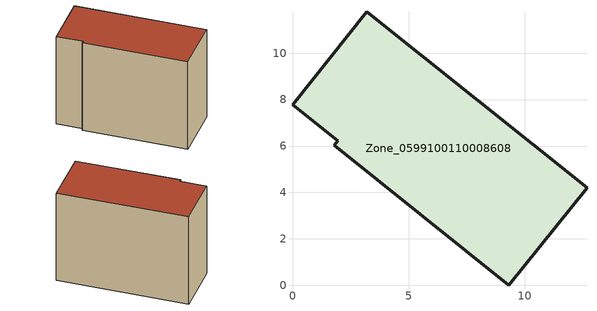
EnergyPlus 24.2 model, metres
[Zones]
Zone_0599100110008608
 floor ground (C_G): 1.8,6.04 1.94,6.22 0,7.77 3.21,11.79 12.68,4.21 9.32,0 z0.68
 wall outside (C_F): 1.94,6.22 1.8,6.04 9.32,0 12.68,4.21 3.21,11.79 0,7.77 1.94,6.22 z0.68:9.73
 roof outside (C_R): 3.21,11.79 0,7.77 1.94,6.22 1.8,6.04 9.32,0 12.68,4.21 z9.73
[BUILDING]
Pand.0599100110008608: North Axis=0; Terrain=City; Loads Convergence Tolerance Value=0.04; Temperature Convergence Tolerance Value=0.4; Solar Distribution=FullExterior; Maximum Number of Warmup Days=25; Minimum Number of Warmup Days=1
[Site:Location]
Rotterdam.The.Hague.AP_ZH_NLD Design_Conditions: Latitude=51.96; Longitude=4.45; Time Zone=1; Elevation=-4.5
[SITE:GROUNDTEMPERATURE:BUILDINGSURFACE]
18, 18, 18, 18, 18, 18, 18, 18, 18, 18, 18, 18
[MATERIAL] Thermal Absorptance=0.9; Solar Absorptance=0.7; Visible Absorptance=0.7
Name | Roughness | Thickness | Conductivity | Density | Specific Heat
G.TI.2015-2018 | MediumSmooth | 0.15 | 0.0428571 | 540 | 1210
F.TI.2015-2018 | Rough | 0.3 | 0.0666667 | 1920 | 840
R.TI.2015-2018 | MediumRough | 0.2 | 0.0333333 | 1500 | 1000
[CONSTRUCTION]
C_G: G.TI.2015-2018
C_F: F.TI.2015-2018
C_R: R.TI.2015-2018
[ZONE]
Zone_0599100110008608: Type=1; Multiplier=1; Ceiling Height=Autocalculate; Volume=Autocalculate; Floor Area=autocalculate; Part of Total Floor Area=Yes
[ZONEINFILTRATION:DESIGNFLOWRATE]
Infil_Zone_0599100110008608: Zone or ZoneList or Space or SpaceList=Zone_0599100110008608; Schedule=AlwaysOn; Design Flow Rate Calculation Method=Flow/Area; Flow Rate per Floor Area=0.0015; Constant Term Coefficient=1; Temperature Term Coefficient=0; Velocity Term Coefficient=0; Velocity Squared Term Coefficient=0
[HVACTEMPLATE:ZONE:IDEALLOADSAIRSYSTEM]
Zone_0599100110008608: Maximum Heating Supply Air Temperature=50; Minimum Cooling Supply Air Temperature=13; Maximum Heating Supply Air Humidity Ratio=0.0156; Minimum Cooling Supply Air Humidity Ratio=0.0077; Heating Limit=NoLimit; Cooling Limit=NoLimit; Dehumidification Control Type=ConstantSensibleHeatRatio; Cooling Sensible Heat Ratio=0.7; Dehumidification Setpoint=60; Humidification Control Type=None; Humidification Setpoint=30; Outdoor Air Method=None; Outdoor Air Flow Rate per Person=0.00944; Outdoor Air Flow Rate per Zone Floor Area=0; Outdoor Air Flow Rate per Zone=0; Demand Controlled Ventilation Type=None; Outdoor Air Economizer Type=NoEconomizer; Heat Recovery Type=None; Sensible Heat Recovery Effectiveness=0.7; Latent Heat Recovery Effectiveness=0.65
[ZONECONTROL:THERMOSTAT]
ThermostatControl_Zone_0599100110008608: Zone or ZoneList=Zone_0599100110008608; Control Type Schedule=DualSetpointControlType; Control 1=Thermostat_Zone_0599100110008608; Temperature Difference Between Cutout And Setpoint=0
[THERMOSTATSETPOINT:DUALSETPOINT]
Thermostat_Zone_0599100110008608: Heating Setpoint Temperature Schedule=HeatingSetpoint_Zone_0599100110008608; Cooling Setpoint Temperature Schedule=CoolingSetpoint_Zone_0599100110008608
[SCHEDULE:COMPACT]
HeatingSetpoint_Zone_0599100110008608: Through: 12/31, For: AllDays, Until: 24:00, 21
CoolingSetpoint_Zone_0599100110008608: Through: 12/31, For: AllDays, Until: 24:00, 24
DualSetpointControlType: Through: 12/31, For: AllDays, Until: 24:00, 4
AlwaysOn: Through: 12/31, For: AllDays, Until: 24:00, 1
